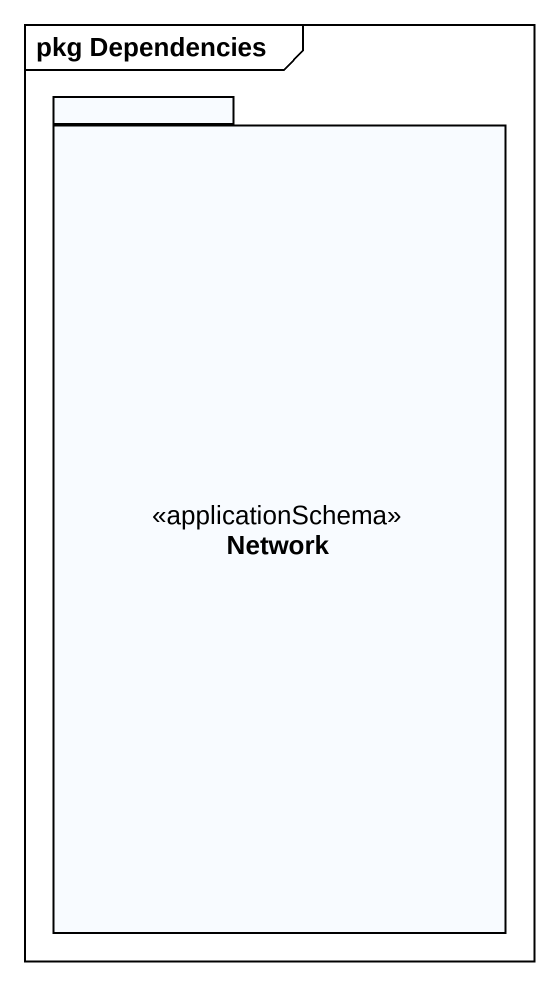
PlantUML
@startuml
mainframe pkg Dependencies
package "Network" as Network_ <<applicationSchema>> {
}
@enduml
